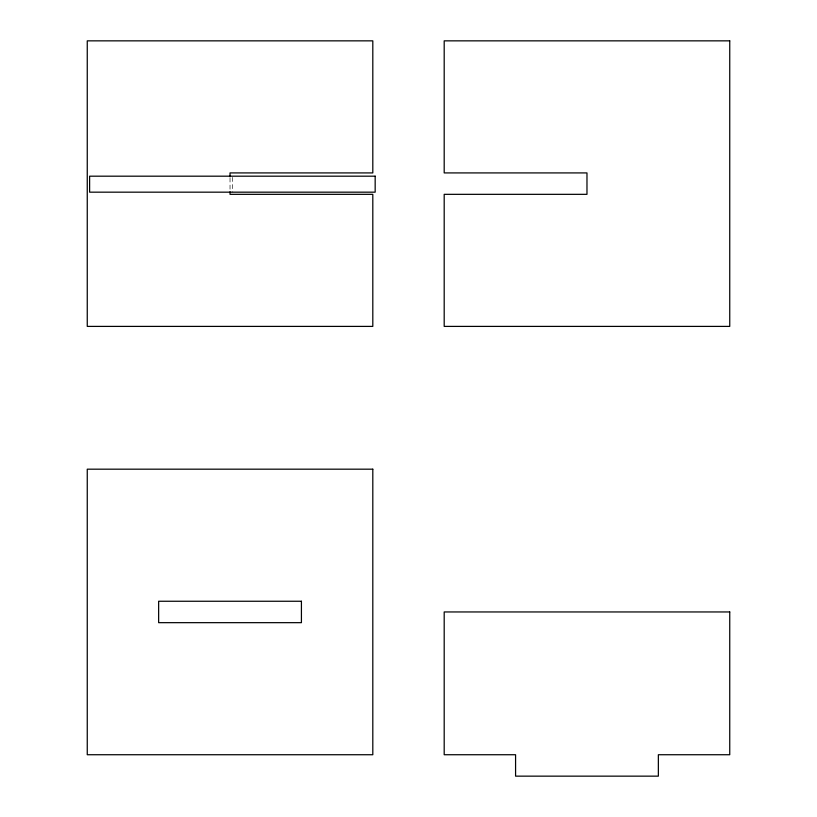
<?xml version="1.0" encoding="UTF-8"?>
<svg xmlns="http://www.w3.org/2000/svg" width="817" height="817" viewBox="0 0 817 817"><rect width="100%" height="100%" fill="white"/><g stroke="black" fill="none" stroke-linecap="round" stroke-linejoin="round"><path stroke-width="0.61" stroke-dasharray="4.08 3.06" d="M232.396 177.412L232.396 192.169M230.026 177.953L230.026 190.555"/><path stroke-width="1.23" d="M230.026 176.697L230.026 172.918L372.807 172.918L372.807 40.85L87.256 40.85L87.256 326.402L372.807 326.402L372.807 194.334L230.026 194.334L230.026 191.811M729.744 40.85L444.193 40.85L444.193 172.918L586.974 172.918L586.974 194.334L444.193 194.334L444.193 326.402L729.744 326.402L729.744 40.85M375.166 176.186L89.615 176.186L89.615 192.169L375.166 192.169L375.166 176.186M372.807 469.183L87.256 469.183L87.256 754.734L372.807 754.734L372.807 469.183M301.422 601.251L158.641 601.251L158.641 622.666L301.422 622.666L301.422 601.251M729.744 611.953L444.193 611.953L444.193 754.734L515.578 754.734L515.578 776.15L658.359 776.15L658.359 754.734L729.744 754.734L729.744 611.953"/></g></svg>
